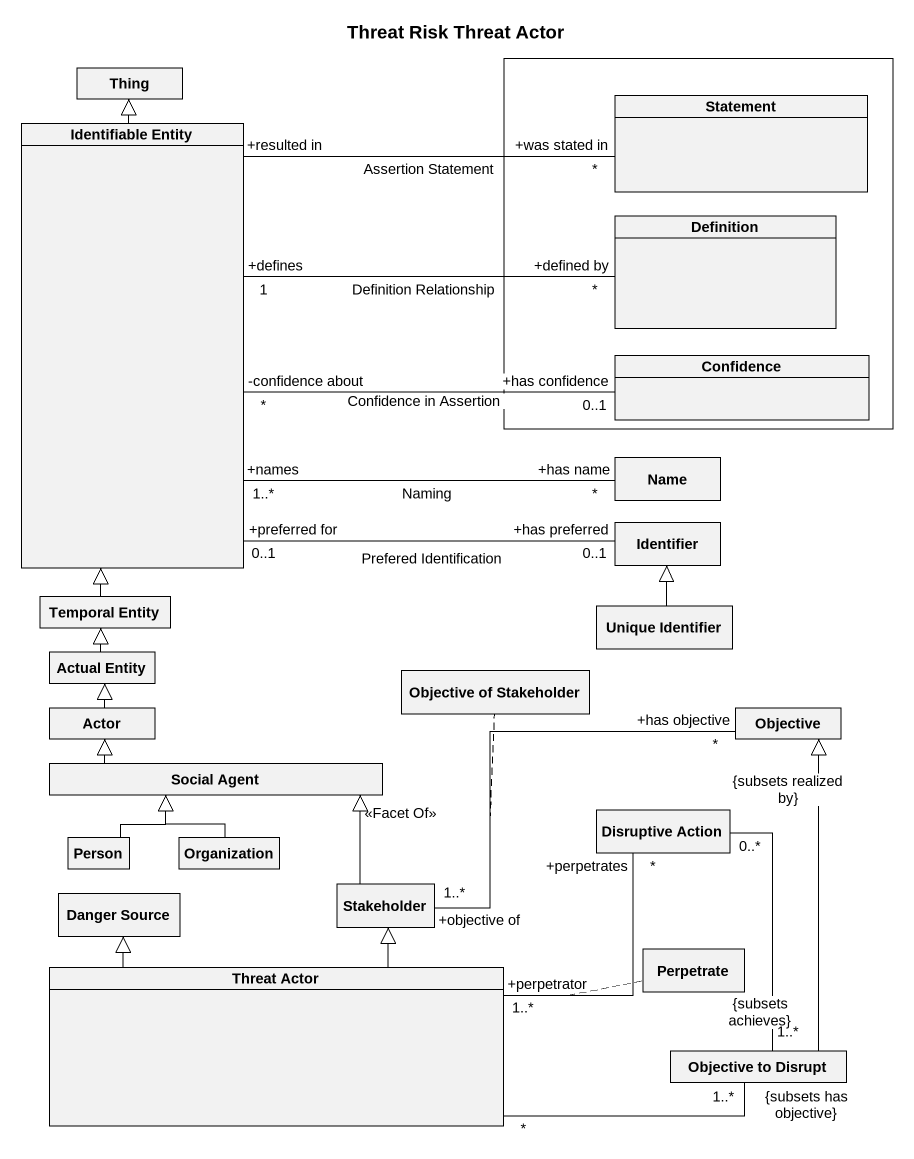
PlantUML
@startuml
title Threat Risk Threat Actor
hide circle
hide empty members
class Thing
rectangle " " as rectangle1 {
  class Statement
  class Definition
  class Confidence
}
class "Identifiable Entity" as Identifiable_Entity
class Name
class Identifier
class "Temporal Entity" as Temporal_Entity
class "Unique Identifier" as Unique_Identifier
class "Actual Entity" as Actual_Entity
class "Objective of Stakeholder" as Objective_of_Stakeholder
class "Social Agent" as Social_Agent
class "Actor" as Actor_
class Objective
class "Disruptive Action" as Disruptive_Action
class "Person" as Person_
class Organization
class Stakeholder
class "Danger Source" as Danger_Source
class "Threat Actor" as Threat_Actor
class Perpetrate
class "Objective to Disrupt" as Objective_to_Disrupt
Identifiable_Entity -up-|> Thing
Identifiable_Entity "+resulted in" -right- "+was stated in\n*" Statement : Assertion Statement
Identifiable_Entity "+preferred for\n0..1" -right- "+has preferred\n0..1" Identifier : Prefered Identification
Definition "+defined by\n*" -left- "+defines\n1" Identifiable_Entity : Definition Relationship
Confidence "+has confidence\n0..1" -left- "-confidence about\n*" Identifiable_Entity : Confidence in Assertion
Name "+has name\n*" -left- "+names\n1..*" Identifiable_Entity : Naming
Temporal_Entity -up-|> Identifiable_Entity
Unique_Identifier -up-|> Identifier
Actual_Entity -up-|> Temporal_Entity
Social_Agent -left-|> Actor_
Actor_ -up-|> Actual_Entity
Person_ -up-|> Social_Agent
Organization -up-|> Social_Agent
Stakeholder -up-|> Social_Agent : <<Facet Of>>
Stakeholder "+objective of\n1..*" -right- "+has objective\n*" Objective
(Stakeholder, Objective) .. Objective_of_Stakeholder
Threat_Actor "+perpetrator\n1..*" -right- "+perpetrates\n*" Disruptive_Action
(Threat_Actor, Disruptive_Action) .. Perpetrate
Threat_Actor -up-|> Stakeholder
Threat_Actor -up-|> Danger_Source
Threat_Actor "*" -right- "1..*\n{subsets has objective}" Objective_to_Disrupt
Objective_to_Disrupt -up-|> Objective
Objective_to_Disrupt "1..*\n{subsets achieves}" -up- "0..*\n{subsets realized by}" Disruptive_Action
@enduml
